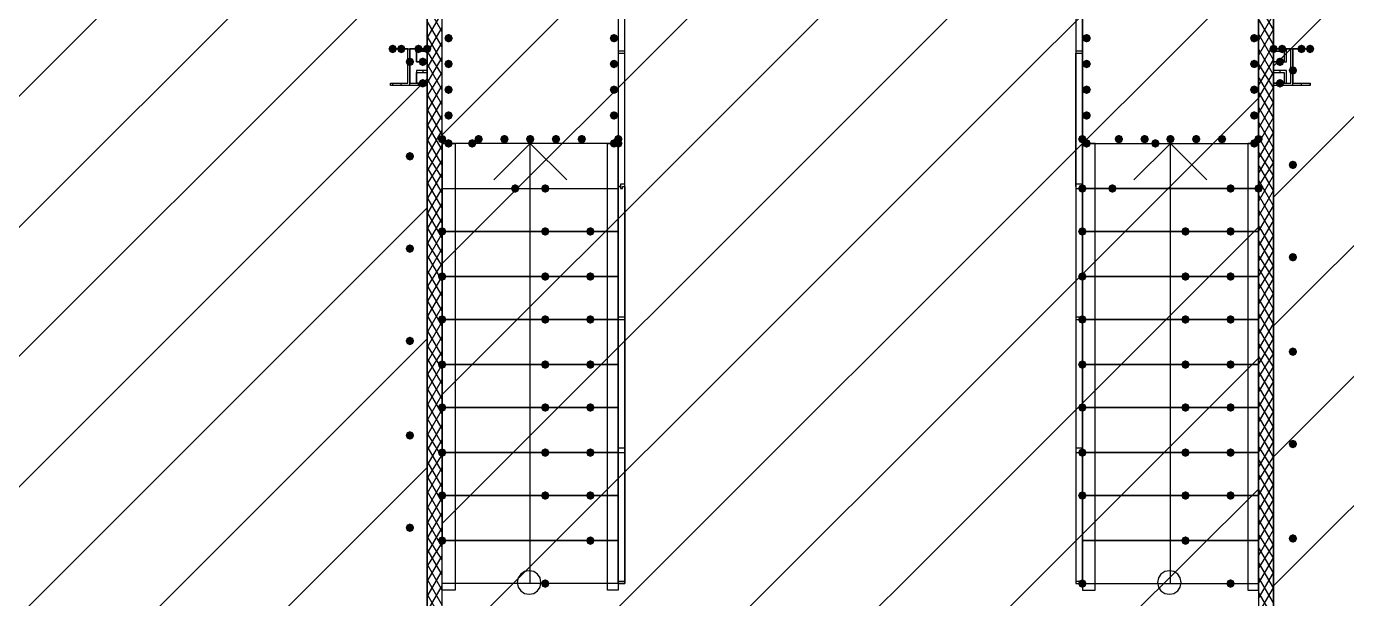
# Model space of a CAD drawing. Header units: millimetres. Extents: x 0 to 420, y 0 to 297.
# Drawn here: x 234.29 to 260.31, y 127.21 to 138.49 of the extents above; entities that cross this region are included whole.
import ezdxf

# ---------------------------------------------------------------- set-up
doc = ezdxf.new("R2010")
doc.units = ezdxf.units.MM
doc.layers.get('0').update_dxf_attribs({"linetype": 'CONTINUOUS'})

msp = doc.modelspace()

# ---------------------------------------------------------------- hatches: boundary and pattern name
at = {"true_color": 0x000007}
for points in [[(241.596333, 138.049), (241.571463, 137.989204), (241.511667, 137.964333), (241.451871, 137.989204), (241.427, 138.049), (241.451871, 138.108796), (241.511667, 138.133667), (241.571462, 138.108796)], [(241.765667, 138.049), (241.740796, 137.989204), (241.681, 137.964333), (241.621204, 137.989204), (241.596333, 138.049), (241.621204, 138.108796), (241.681, 138.133667), (241.740796, 138.108796)], [(242.104333, 138.049), (242.079463, 137.989204), (242.019667, 137.964333), (241.959871, 137.989204), (241.935, 138.049), (241.959871, 138.108796), (242.019667, 138.133667), (242.079462, 138.108796)], [(242.273667, 138.049), (242.248796, 137.989204), (242.189, 137.964333), (242.129204, 137.989204), (242.104333, 138.049), (242.129204, 138.108796), (242.189, 138.133667), (242.248796, 138.108796)], [(242.697, 138.260667), (242.672129, 138.200871), (242.612333, 138.176), (242.552537, 138.200871), (242.527667, 138.260667), (242.552537, 138.320462), (242.612333, 138.345333), (242.672129, 138.320463)], [(245.956667, 138.260667), (245.931796, 138.200871), (245.872, 138.176), (245.812204, 138.200871), (245.787333, 138.260667), (245.812204, 138.320462), (245.872, 138.345333), (245.931796, 138.320463)], [(255.27, 138.260667), (255.245129, 138.200871), (255.185333, 138.176), (255.125538, 138.200871), (255.100667, 138.260667), (255.125537, 138.320462), (255.185333, 138.345333), (255.245129, 138.320463)], [(258.572, 138.260667), (258.547129, 138.200871), (258.487333, 138.176), (258.427537, 138.200871), (258.402667, 138.260667), (258.427537, 138.320462), (258.487333, 138.345333), (258.547129, 138.320463)], [(258.953, 138.049), (258.928129, 137.989204), (258.868333, 137.964333), (258.808538, 137.989204), (258.783667, 138.049), (258.808537, 138.108796), (258.868333, 138.133667), (258.928129, 138.108796)], [(259.122333, 138.049), (259.097463, 137.989204), (259.037667, 137.964333), (258.977871, 137.989204), (258.953, 138.049), (258.977871, 138.108796), (259.037667, 138.133667), (259.097462, 138.108796)], [(259.503333, 138.049), (259.478462, 137.989204), (259.418667, 137.964333), (259.358871, 137.989204), (259.334, 138.049), (259.358871, 138.108796), (259.418667, 138.133667), (259.478462, 138.108796)], [(259.672667, 138.049), (259.647796, 137.989204), (259.588, 137.964333), (259.528204, 137.989204), (259.503333, 138.049), (259.528204, 138.108796), (259.588, 138.133667), (259.647796, 138.108796)], [(241.935, 137.795), (241.910129, 137.735204), (241.850333, 137.710333), (241.790538, 137.735204), (241.765667, 137.795), (241.790537, 137.854796), (241.850333, 137.879667), (241.910129, 137.854796)], [(242.189, 137.795), (242.164129, 137.735204), (242.104333, 137.710333), (242.044537, 137.735204), (242.019667, 137.795), (242.044537, 137.854796), (242.104333, 137.879667), (242.164129, 137.854796)], [(259.08, 137.795), (259.055129, 137.735204), (258.995333, 137.710333), (258.935538, 137.735204), (258.910667, 137.795), (258.935537, 137.854796), (258.995333, 137.879667), (259.055129, 137.854796)], [(242.697, 137.752667), (242.672129, 137.692871), (242.612333, 137.668), (242.552537, 137.692871), (242.527667, 137.752667), (242.552537, 137.812462), (242.612333, 137.837333), (242.672129, 137.812463)], [(245.956667, 137.752667), (245.931796, 137.692871), (245.872, 137.668), (245.812204, 137.692871), (245.787333, 137.752667), (245.812204, 137.812462), (245.872, 137.837333), (245.931796, 137.812463)], [(255.27, 137.752667), (255.245129, 137.692871), (255.185333, 137.668), (255.125538, 137.692871), (255.100667, 137.752667), (255.125537, 137.812462), (255.185333, 137.837333), (255.245129, 137.812463)], [(258.572, 137.752667), (258.547129, 137.692871), (258.487333, 137.668), (258.427537, 137.692871), (258.402667, 137.752667), (258.427537, 137.812462), (258.487333, 137.837333), (258.547129, 137.812463)], [(259.334, 137.625667), (259.309129, 137.565871), (259.249333, 137.541), (259.189538, 137.565871), (259.164667, 137.625667), (259.189537, 137.685462), (259.249333, 137.710333), (259.309129, 137.685463)], [(242.189, 137.371667), (242.164129, 137.311871), (242.104333, 137.287), (242.044537, 137.311871), (242.019667, 137.371667), (242.044537, 137.431462), (242.104333, 137.456333), (242.164129, 137.431463)], [(259.08, 137.371667), (259.055129, 137.311871), (258.995333, 137.287), (258.935538, 137.311871), (258.910667, 137.371667), (258.935537, 137.431462), (258.995333, 137.456333), (259.055129, 137.431463)], [(242.697, 137.244667), (242.672129, 137.184871), (242.612333, 137.16), (242.552537, 137.184871), (242.527667, 137.244667), (242.552537, 137.304462), (242.612333, 137.329333), (242.672129, 137.304463)], [(245.956667, 137.244667), (245.931796, 137.184871), (245.872, 137.16), (245.812204, 137.184871), (245.787333, 137.244667), (245.812204, 137.304462), (245.872, 137.329333), (245.931796, 137.304463)], [(255.27, 137.244667), (255.245129, 137.184871), (255.185333, 137.16), (255.125538, 137.184871), (255.100667, 137.244667), (255.125537, 137.304462), (255.185333, 137.329333), (255.245129, 137.304463)], [(258.572, 137.244667), (258.547129, 137.184871), (258.487333, 137.16), (258.427537, 137.184871), (258.402667, 137.244667), (258.427537, 137.304462), (258.487333, 137.329333), (258.547129, 137.304463)], [(242.697, 136.736667), (242.672129, 136.676871), (242.612333, 136.652), (242.552537, 136.676871), (242.527667, 136.736667), (242.552537, 136.796462), (242.612333, 136.821333), (242.672129, 136.796463)], [(245.956667, 136.736667), (245.931796, 136.676871), (245.872, 136.652), (245.812204, 136.676871), (245.787333, 136.736667), (245.812204, 136.796462), (245.872, 136.821333), (245.931796, 136.796463)], [(255.27, 136.736667), (255.245129, 136.676871), (255.185333, 136.652), (255.125538, 136.676871), (255.100667, 136.736667), (255.125537, 136.796462), (255.185333, 136.821333), (255.245129, 136.796463)], [(258.572, 136.736667), (258.547129, 136.676871), (258.487333, 136.652), (258.427537, 136.676871), (258.402667, 136.736667), (258.427537, 136.796462), (258.487333, 136.821333), (258.547129, 136.796463)], [(242.57, 136.271), (242.545129, 136.211204), (242.485333, 136.186333), (242.425538, 136.211204), (242.400667, 136.271), (242.425537, 136.330796), (242.485333, 136.355667), (242.545129, 136.330796)], [(243.289667, 136.271), (243.264796, 136.211204), (243.205, 136.186333), (243.145204, 136.211204), (243.120333, 136.271), (243.145204, 136.330796), (243.205, 136.355667), (243.264796, 136.330796)], [(243.797667, 136.271), (243.772796, 136.211204), (243.713, 136.186333), (243.653204, 136.211204), (243.628333, 136.271), (243.653204, 136.330796), (243.713, 136.355667), (243.772796, 136.330796)], [(244.305667, 136.271), (244.280796, 136.211204), (244.221, 136.186333), (244.161204, 136.211204), (244.136333, 136.271), (244.161204, 136.330796), (244.221, 136.355667), (244.280796, 136.330796)], [(244.813667, 136.271), (244.788796, 136.211204), (244.729, 136.186333), (244.669204, 136.211204), (244.644333, 136.271), (244.669204, 136.330796), (244.729, 136.355667), (244.788796, 136.330796)], [(245.321667, 136.271), (245.296796, 136.211204), (245.237, 136.186333), (245.177204, 136.211204), (245.152333, 136.271), (245.177204, 136.330796), (245.237, 136.355667), (245.296796, 136.330796)], [(246.041333, 136.271), (246.016462, 136.211204), (245.956667, 136.186333), (245.896871, 136.211204), (245.872, 136.271), (245.896871, 136.330796), (245.956667, 136.355667), (246.016462, 136.330796)], [(255.185333, 136.271), (255.160462, 136.211204), (255.100667, 136.186333), (255.040871, 136.211204), (255.016, 136.271), (255.040871, 136.330796), (255.100667, 136.355667), (255.160462, 136.330796)], [(255.905, 136.271), (255.880129, 136.211204), (255.820333, 136.186333), (255.760538, 136.211204), (255.735667, 136.271), (255.760537, 136.330796), (255.820333, 136.355667), (255.880129, 136.330796)], [(256.413, 136.271), (256.388129, 136.211204), (256.328333, 136.186333), (256.268537, 136.211204), (256.243667, 136.271), (256.268537, 136.330796), (256.328333, 136.355667), (256.388129, 136.330796)], [(256.921, 136.271), (256.896129, 136.211204), (256.836333, 136.186333), (256.776538, 136.211204), (256.751667, 136.271), (256.776537, 136.330796), (256.836333, 136.355667), (256.896129, 136.330796)], [(257.429, 136.271), (257.404129, 136.211204), (257.344333, 136.186333), (257.284538, 136.211204), (257.259667, 136.271), (257.284537, 136.330796), (257.344333, 136.355667), (257.404129, 136.330796)], [(257.937, 136.271), (257.912129, 136.211204), (257.852333, 136.186333), (257.792537, 136.211204), (257.767667, 136.271), (257.792537, 136.330796), (257.852333, 136.355667), (257.912129, 136.330796)], [(258.656667, 136.271), (258.631796, 136.211204), (258.572, 136.186333), (258.512204, 136.211204), (258.487333, 136.271), (258.512204, 136.330796), (258.572, 136.355667), (258.631796, 136.330796)], [(242.697, 136.186333), (242.672129, 136.126537), (242.612333, 136.101667), (242.552537, 136.126537), (242.527667, 136.186333), (242.552537, 136.246129), (242.612333, 136.271), (242.672129, 136.246129)], [(245.956667, 136.186333), (245.931796, 136.126537), (245.872, 136.101667), (245.812204, 136.126537), (245.787333, 136.186333), (245.812204, 136.246129), (245.872, 136.271), (245.931796, 136.246129)], [(255.27, 136.186333), (255.245129, 136.126537), (255.185333, 136.101667), (255.125538, 136.126537), (255.100667, 136.186333), (255.125537, 136.246129), (255.185333, 136.271), (255.245129, 136.246129)], [(258.572, 136.186333), (258.547129, 136.126537), (258.487333, 136.101667), (258.427537, 136.126537), (258.402667, 136.186333), (258.427537, 136.246129), (258.487333, 136.271), (258.547129, 136.246129)], [(241.935, 135.932333), (241.910129, 135.872537), (241.850333, 135.847667), (241.790538, 135.872537), (241.765667, 135.932333), (241.790537, 135.992129), (241.850333, 136.017), (241.910129, 135.992129)], [(259.334, 135.763), (259.309129, 135.703204), (259.249333, 135.678333), (259.189538, 135.703204), (259.164667, 135.763), (259.189537, 135.822796), (259.249333, 135.847667), (259.309129, 135.822796)], [(241.935, 134.112), (241.910129, 134.052204), (241.850333, 134.027333), (241.790538, 134.052204), (241.765667, 134.112), (241.790537, 134.171796), (241.850333, 134.196667), (241.910129, 134.171796)], [(259.334, 133.942667), (259.309129, 133.882871), (259.249333, 133.858), (259.189538, 133.882871), (259.164667, 133.942667), (259.189537, 134.002462), (259.249333, 134.027333), (259.309129, 134.002463)], [(241.935, 132.291667), (241.910129, 132.231871), (241.850333, 132.207), (241.790538, 132.231871), (241.765667, 132.291667), (241.790537, 132.351462), (241.850333, 132.376333), (241.910129, 132.351463)], [(259.334, 132.08), (259.309129, 132.020204), (259.249333, 131.995333), (259.189538, 132.020204), (259.164667, 132.08), (259.189537, 132.139796), (259.249333, 132.164667), (259.309129, 132.139796)], [(241.935, 130.429), (241.910129, 130.369204), (241.850333, 130.344333), (241.790538, 130.369204), (241.765667, 130.429), (241.790537, 130.488796), (241.850333, 130.513667), (241.910129, 130.488796)], [(259.334, 130.259667), (259.309129, 130.199871), (259.249333, 130.175), (259.189538, 130.199871), (259.164667, 130.259667), (259.189537, 130.319462), (259.249333, 130.344333), (259.309129, 130.319463)], [(241.935, 128.608667), (241.910129, 128.548871), (241.850333, 128.524), (241.790538, 128.548871), (241.765667, 128.608667), (241.790537, 128.668462), (241.850333, 128.693333), (241.910129, 128.668463)], [(259.334, 128.397), (259.309129, 128.337204), (259.249333, 128.312333), (259.189538, 128.337204), (259.164667, 128.397), (259.189537, 128.456796), (259.249333, 128.481667), (259.309129, 128.456796)]]:
    msp.add_hatch(color=0, dxfattribs=at).paths.add_polyline_path(points, flags=0)
at = {"true_color": 0x0000fe}
for points in [[(243.162667, 136.186333), (243.137796, 136.126537), (243.078, 136.101667), (243.018204, 136.126537), (242.993333, 136.186333), (243.018204, 136.246129), (243.078, 136.271), (243.137796, 136.246129)], [(246.041333, 136.186333), (246.016462, 136.126537), (245.956667, 136.101667), (245.896871, 136.126537), (245.872, 136.186333), (245.896871, 136.246129), (245.956667, 136.271), (246.016462, 136.246129)], [(246.041333, 136.186333), (246.016462, 136.126537), (245.956667, 136.101667), (245.896871, 136.126537), (245.872, 136.186333), (245.896871, 136.246129), (245.956667, 136.271), (246.016462, 136.246129)], [(256.624667, 136.186333), (256.599796, 136.126537), (256.54, 136.101667), (256.480204, 136.126537), (256.455333, 136.186333), (256.480204, 136.246129), (256.54, 136.271), (256.599796, 136.246129)], [(244.009333, 135.297333), (243.984463, 135.237537), (243.924667, 135.212667), (243.864871, 135.237537), (243.84, 135.297333), (243.864871, 135.357129), (243.924667, 135.382), (243.984462, 135.357129)], [(244.602, 135.297333), (244.577129, 135.237537), (244.517333, 135.212667), (244.457538, 135.237537), (244.432667, 135.297333), (244.457537, 135.357129), (244.517333, 135.382), (244.577129, 135.357129)], [(255.185333, 135.297333), (255.160462, 135.237537), (255.100667, 135.212667), (255.040871, 135.237537), (255.016, 135.297333), (255.040871, 135.357129), (255.100667, 135.382), (255.160462, 135.357129)], [(255.185333, 135.297333), (255.160462, 135.237537), (255.100667, 135.212667), (255.040871, 135.237537), (255.016, 135.297333), (255.040871, 135.357129), (255.100667, 135.382), (255.160462, 135.357129)], [(255.778, 135.297333), (255.753129, 135.237537), (255.693333, 135.212667), (255.633537, 135.237537), (255.608667, 135.297333), (255.633537, 135.357129), (255.693333, 135.382), (255.753129, 135.357129)], [(258.106333, 135.297333), (258.081462, 135.237537), (258.021667, 135.212667), (257.961871, 135.237537), (257.937, 135.297333), (257.961871, 135.357129), (258.021667, 135.382), (258.081462, 135.357129)], [(258.656667, 135.297333), (258.631796, 135.237537), (258.572, 135.212667), (258.512204, 135.237537), (258.487333, 135.297333), (258.512204, 135.357129), (258.572, 135.382), (258.631796, 135.357129)], [(258.656667, 135.297333), (258.631796, 135.237537), (258.572, 135.212667), (258.512204, 135.237537), (258.487333, 135.297333), (258.512204, 135.357129), (258.572, 135.382), (258.631796, 135.357129)], [(242.57, 134.450667), (242.545129, 134.390871), (242.485333, 134.366), (242.425538, 134.390871), (242.400667, 134.450667), (242.425537, 134.510462), (242.485333, 134.535333), (242.545129, 134.510463)], [(244.602, 134.450667), (244.577129, 134.390871), (244.517333, 134.366), (244.457538, 134.390871), (244.432667, 134.450667), (244.457537, 134.510462), (244.517333, 134.535333), (244.577129, 134.510463)], [(245.491, 134.450667), (245.466129, 134.390871), (245.406333, 134.366), (245.346538, 134.390871), (245.321667, 134.450667), (245.346537, 134.510462), (245.406333, 134.535333), (245.466129, 134.510463)], [(255.185333, 134.450667), (255.160462, 134.390871), (255.100667, 134.366), (255.040871, 134.390871), (255.016, 134.450667), (255.040871, 134.510462), (255.100667, 134.535333), (255.160462, 134.510463)], [(255.185333, 134.450667), (255.160462, 134.390871), (255.100667, 134.366), (255.040871, 134.390871), (255.016, 134.450667), (255.040871, 134.510462), (255.100667, 134.535333), (255.160462, 134.510463)], [(257.217333, 134.450667), (257.192462, 134.390871), (257.132667, 134.366), (257.072871, 134.390871), (257.048, 134.450667), (257.072871, 134.510462), (257.132667, 134.535333), (257.192462, 134.510463)], [(258.106333, 134.450667), (258.081462, 134.390871), (258.021667, 134.366), (257.961871, 134.390871), (257.937, 134.450667), (257.961871, 134.510462), (258.021667, 134.535333), (258.081462, 134.510463)], [(242.57, 133.561667), (242.545129, 133.501871), (242.485333, 133.477), (242.425538, 133.501871), (242.400667, 133.561667), (242.425537, 133.621462), (242.485333, 133.646333), (242.545129, 133.621463)], [(244.602, 133.561667), (244.577129, 133.501871), (244.517333, 133.477), (244.457538, 133.501871), (244.432667, 133.561667), (244.457537, 133.621462), (244.517333, 133.646333), (244.577129, 133.621463)], [(245.491, 133.561667), (245.466129, 133.501871), (245.406333, 133.477), (245.346538, 133.501871), (245.321667, 133.561667), (245.346537, 133.621462), (245.406333, 133.646333), (245.466129, 133.621463)], [(255.185333, 133.561667), (255.160462, 133.501871), (255.100667, 133.477), (255.040871, 133.501871), (255.016, 133.561667), (255.040871, 133.621462), (255.100667, 133.646333), (255.160462, 133.621463)], [(257.217333, 133.561667), (257.192462, 133.501871), (257.132667, 133.477), (257.072871, 133.501871), (257.048, 133.561667), (257.072871, 133.621462), (257.132667, 133.646333), (257.192462, 133.621463)], [(258.106333, 133.561667), (258.081462, 133.501871), (258.021667, 133.477), (257.961871, 133.501871), (257.937, 133.561667), (257.961871, 133.621462), (258.021667, 133.646333), (258.081462, 133.621463)], [(242.57, 132.715), (242.545129, 132.655204), (242.485333, 132.630333), (242.425538, 132.655204), (242.400667, 132.715), (242.425537, 132.774796), (242.485333, 132.799667), (242.545129, 132.774796)], [(244.602, 132.715), (244.577129, 132.655204), (244.517333, 132.630333), (244.457538, 132.655204), (244.432667, 132.715), (244.457537, 132.774796), (244.517333, 132.799667), (244.577129, 132.774796)], [(245.491, 132.715), (245.466129, 132.655204), (245.406333, 132.630333), (245.346538, 132.655204), (245.321667, 132.715), (245.346537, 132.774796), (245.406333, 132.799667), (245.466129, 132.774796)], [(255.185333, 132.715), (255.160462, 132.655204), (255.100667, 132.630333), (255.040871, 132.655204), (255.016, 132.715), (255.040871, 132.774796), (255.100667, 132.799667), (255.160462, 132.774796)], [(257.217333, 132.715), (257.192462, 132.655204), (257.132667, 132.630333), (257.072871, 132.655204), (257.048, 132.715), (257.072871, 132.774796), (257.132667, 132.799667), (257.192462, 132.774796)], [(258.106333, 132.715), (258.081462, 132.655204), (258.021667, 132.630333), (257.961871, 132.655204), (257.937, 132.715), (257.961871, 132.774796), (258.021667, 132.799667), (258.081462, 132.774796)], [(242.57, 131.826), (242.545129, 131.766204), (242.485333, 131.741333), (242.425538, 131.766204), (242.400667, 131.826), (242.425537, 131.885796), (242.485333, 131.910667), (242.545129, 131.885796)], [(242.57, 131.826), (242.545129, 131.766204), (242.485333, 131.741333), (242.425538, 131.766204), (242.400667, 131.826), (242.425537, 131.885796), (242.485333, 131.910667), (242.545129, 131.885796)], [(244.602, 131.826), (244.577129, 131.766204), (244.517333, 131.741333), (244.457538, 131.766204), (244.432667, 131.826), (244.457537, 131.885796), (244.517333, 131.910667), (244.577129, 131.885796)], [(245.491, 131.826), (245.466129, 131.766204), (245.406333, 131.741333), (245.346538, 131.766204), (245.321667, 131.826), (245.346537, 131.885796), (245.406333, 131.910667), (245.466129, 131.885796)], [(255.185333, 131.826), (255.160462, 131.766204), (255.100667, 131.741333), (255.040871, 131.766204), (255.016, 131.826), (255.040871, 131.885796), (255.100667, 131.910667), (255.160462, 131.885796)], [(257.217333, 131.826), (257.192462, 131.766204), (257.132667, 131.741333), (257.072871, 131.766204), (257.048, 131.826), (257.072871, 131.885796), (257.132667, 131.910667), (257.192462, 131.885796)], [(258.106333, 131.826), (258.081462, 131.766204), (258.021667, 131.741333), (257.961871, 131.766204), (257.937, 131.826), (257.961871, 131.885796), (258.021667, 131.910667), (258.081462, 131.885796)], [(242.57, 130.979333), (242.545129, 130.919537), (242.485333, 130.894667), (242.425538, 130.919537), (242.400667, 130.979333), (242.425537, 131.039129), (242.485333, 131.064), (242.545129, 131.039129)], [(242.57, 130.979333), (242.545129, 130.919537), (242.485333, 130.894667), (242.425538, 130.919537), (242.400667, 130.979333), (242.425537, 131.039129), (242.485333, 131.064), (242.545129, 131.039129)], [(244.602, 130.979333), (244.577129, 130.919537), (244.517333, 130.894667), (244.457538, 130.919537), (244.432667, 130.979333), (244.457537, 131.039129), (244.517333, 131.064), (244.577129, 131.039129)], [(245.491, 130.979333), (245.466129, 130.919537), (245.406333, 130.894667), (245.346538, 130.919537), (245.321667, 130.979333), (245.346537, 131.039129), (245.406333, 131.064), (245.466129, 131.039129)], [(255.185333, 130.979333), (255.160462, 130.919537), (255.100667, 130.894667), (255.040871, 130.919537), (255.016, 130.979333), (255.040871, 131.039129), (255.100667, 131.064), (255.160462, 131.039129)], [(257.217333, 130.979333), (257.192462, 130.919537), (257.132667, 130.894667), (257.072871, 130.919537), (257.048, 130.979333), (257.072871, 131.039129), (257.132667, 131.064), (257.192462, 131.039129)], [(258.106333, 130.979333), (258.081462, 130.919537), (258.021667, 130.894667), (257.961871, 130.919537), (257.937, 130.979333), (257.961871, 131.039129), (258.021667, 131.064), (258.081462, 131.039129)], [(242.57, 130.090333), (242.545129, 130.030538), (242.485333, 130.005667), (242.425538, 130.030538), (242.400667, 130.090333), (242.425537, 130.150129), (242.485333, 130.175), (242.545129, 130.150129)], [(242.57, 130.090333), (242.545129, 130.030538), (242.485333, 130.005667), (242.425538, 130.030538), (242.400667, 130.090333), (242.425537, 130.150129), (242.485333, 130.175), (242.545129, 130.150129)], [(244.602, 130.090333), (244.577129, 130.030538), (244.517333, 130.005667), (244.457538, 130.030538), (244.432667, 130.090333), (244.457537, 130.150129), (244.517333, 130.175), (244.577129, 130.150129)], [(245.491, 130.090333), (245.466129, 130.030538), (245.406333, 130.005667), (245.346538, 130.030538), (245.321667, 130.090333), (245.346537, 130.150129), (245.406333, 130.175), (245.466129, 130.150129)], [(255.185333, 130.090333), (255.160462, 130.030538), (255.100667, 130.005667), (255.040871, 130.030538), (255.016, 130.090333), (255.040871, 130.150129), (255.100667, 130.175), (255.160462, 130.150129)], [(255.185333, 130.090333), (255.160462, 130.030538), (255.100667, 130.005667), (255.040871, 130.030538), (255.016, 130.090333), (255.040871, 130.150129), (255.100667, 130.175), (255.160462, 130.150129)], [(257.217333, 130.090333), (257.192462, 130.030538), (257.132667, 130.005667), (257.072871, 130.030538), (257.048, 130.090333), (257.072871, 130.150129), (257.132667, 130.175), (257.192462, 130.150129)], [(258.106333, 130.090333), (258.081462, 130.030538), (258.021667, 130.005667), (257.961871, 130.030538), (257.937, 130.090333), (257.961871, 130.150129), (258.021667, 130.175), (258.081462, 130.150129)], [(242.57, 129.243667), (242.545129, 129.183871), (242.485333, 129.159), (242.425538, 129.183871), (242.400667, 129.243667), (242.425537, 129.303462), (242.485333, 129.328333), (242.545129, 129.303463)], [(244.602, 129.243667), (244.577129, 129.183871), (244.517333, 129.159), (244.457538, 129.183871), (244.432667, 129.243667), (244.457537, 129.303462), (244.517333, 129.328333), (244.577129, 129.303463)], [(245.491, 129.243667), (245.466129, 129.183871), (245.406333, 129.159), (245.346538, 129.183871), (245.321667, 129.243667), (245.346537, 129.303462), (245.406333, 129.328333), (245.466129, 129.303463)], [(255.185333, 129.243667), (255.160462, 129.183871), (255.100667, 129.159), (255.040871, 129.183871), (255.016, 129.243667), (255.040871, 129.303462), (255.100667, 129.328333), (255.160462, 129.303463)], [(257.217333, 129.243667), (257.192462, 129.183871), (257.132667, 129.159), (257.072871, 129.183871), (257.048, 129.243667), (257.072871, 129.303462), (257.132667, 129.328333), (257.192462, 129.303463)], [(258.106333, 129.243667), (258.081462, 129.183871), (258.021667, 129.159), (257.961871, 129.183871), (257.937, 129.243667), (257.961871, 129.303462), (258.021667, 129.328333), (258.081462, 129.303463)], [(242.57, 128.354667), (242.545129, 128.294871), (242.485333, 128.27), (242.425538, 128.294871), (242.400667, 128.354667), (242.425537, 128.414462), (242.485333, 128.439333), (242.545129, 128.414463)], [(242.57, 128.354667), (242.545129, 128.294871), (242.485333, 128.27), (242.425538, 128.294871), (242.400667, 128.354667), (242.425537, 128.414462), (242.485333, 128.439333), (242.545129, 128.414463)], [(242.57, 128.354667), (242.545129, 128.294871), (242.485333, 128.27), (242.425538, 128.294871), (242.400667, 128.354667), (242.425537, 128.414462), (242.485333, 128.439333), (242.545129, 128.414463)], [(242.57, 128.354667), (242.545129, 128.294871), (242.485333, 128.27), (242.425538, 128.294871), (242.400667, 128.354667), (242.425537, 128.414462), (242.485333, 128.439333), (242.545129, 128.414463)], [(245.491, 128.354667), (245.466129, 128.294871), (245.406333, 128.27), (245.346538, 128.294871), (245.321667, 128.354667), (245.346537, 128.414462), (245.406333, 128.439333), (245.466129, 128.414463)], [(245.491, 128.354667), (245.466129, 128.294871), (245.406333, 128.27), (245.346538, 128.294871), (245.321667, 128.354667), (245.346537, 128.414462), (245.406333, 128.439333), (245.466129, 128.414463)], [(257.217333, 128.354667), (257.192462, 128.294871), (257.132667, 128.27), (257.072871, 128.294871), (257.048, 128.354667), (257.072871, 128.414462), (257.132667, 128.439333), (257.192462, 128.414463)], [(257.217333, 128.354667), (257.192462, 128.294871), (257.132667, 128.27), (257.072871, 128.294871), (257.048, 128.354667), (257.072871, 128.414462), (257.132667, 128.439333), (257.192462, 128.414463)], [(244.602, 127.508), (244.577129, 127.448204), (244.517333, 127.423333), (244.457538, 127.448204), (244.432667, 127.508), (244.457537, 127.567796), (244.517333, 127.592667), (244.577129, 127.567796)], [(255.185333, 127.508), (255.160462, 127.448204), (255.100667, 127.423333), (255.040871, 127.448204), (255.016, 127.508), (255.040871, 127.567796), (255.100667, 127.592667), (255.160462, 127.567796)], [(258.106333, 127.508), (258.081462, 127.448204), (258.021667, 127.423333), (257.961871, 127.448204), (257.937, 127.508), (257.961871, 127.567796), (258.021667, 127.592667), (258.081462, 127.567796)]]:
    msp.add_hatch(color=0, dxfattribs=at).paths.add_polyline_path(points, flags=0)

# ---------------------------------------------------------------- linework, layer by layer
at = {"color": 0, "true_color": 0x000007}
for points in [[(392.938, 236.601), (258.868333, 236.601), (258.868333, 205.613), (242.189, 205.613), (242.189, 236.601), (108.161667, 236.601), (108.161667, 119.972667), (242.189, 119.972667), (242.189, 150.960667), (258.868333, 150.960667), (258.868333, 119.972667), (392.938, 119.972667)], [(242.189, 236.262333), (242.189, 205.613), (258.868333, 205.613), (258.868333, 236.262333), (392.557, 236.262333), (392.557, 120.311333), (258.868333, 120.311333), (258.868333, 150.960667), (242.189, 150.960667), (242.189, 120.311333), (108.500333, 120.311333), (108.500333, 236.262333)], [(246.083667, 135.339667), (246.083667, 127.508), (245.956667, 127.508), (245.956667, 135.339667), (245.956667, 127.508), (246.083667, 127.508), (246.083667, 135.339667), (246.083667, 137.964333), (246.083667, 150.833667), (254.973667, 150.833667), (254.973667, 137.964333), (254.973667, 135.339667), (254.973667, 127.508), (255.100667, 127.508), (255.100667, 135.339667), (255.100667, 137.964333), (255.100667, 150.960667), (245.956667, 150.960667), (245.956667, 137.964333), (245.956667, 135.339667), (245.956667, 127.508), (246.083667, 127.508)], [(242.485333, 138.811), (245.956667, 138.811), (245.956667, 136.186333), (242.485333, 136.186333)], [(258.572, 138.811), (255.100667, 138.811), (255.100667, 136.186333), (258.572, 136.186333)], [(242.189, 137.329333), (241.469333, 137.329333), (241.469333, 137.371667), (241.808, 137.371667), (241.808, 138.049), (241.469333, 138.049), (242.189, 138.049), (241.850333, 138.049), (241.850333, 137.371667), (242.189, 137.371667)], [(242.189, 138.049), (241.977333, 138.049), (241.977333, 137.795), (242.189, 137.795)], [(242.189, 138.006667), (242.189, 137.795), (241.977333, 137.795), (241.977333, 138.006667)], [(245.956667, 137.964333), (245.999, 137.964333), (246.041333, 137.964333), (246.083667, 137.964333), (246.083667, 138.006667), (246.041333, 138.006667), (245.999, 138.006667), (245.956667, 138.006667)], [(254.973667, 137.964333), (255.100667, 137.964333), (255.100667, 138.006667), (254.973667, 138.006667)], [(259.122333, 138.049), (258.868333, 138.049), (258.868333, 137.795), (259.122333, 137.795)], [(259.588, 137.329333), (258.868333, 137.329333), (258.868333, 137.371667), (259.207, 137.371667), (259.207, 138.049), (258.868333, 138.049), (259.588, 138.049), (259.249333, 138.049), (259.249333, 137.371667), (259.588, 137.371667)], [(259.08, 138.006667), (259.08, 137.795), (258.868333, 137.795), (258.868333, 138.006667)], [(242.189, 137.625667), (241.977333, 137.625667), (241.977333, 137.371667), (242.189, 137.371667)], [(259.122333, 137.625667), (258.868333, 137.625667), (258.868333, 137.371667), (259.122333, 137.371667)], [(242.189, 137.583333), (242.189, 137.371667), (241.977333, 137.371667), (241.977333, 137.583333)], [(259.08, 137.583333), (259.08, 137.371667), (258.868333, 137.371667), (258.868333, 137.583333)], [(242.485333, 127.381), (242.485333, 127.508), (242.485333, 136.186333), (242.739333, 136.186333), (242.739333, 127.508), (242.739333, 127.381)], [(245.956667, 135.297333), (245.956667, 136.186333), (242.485333, 136.186333), (242.485333, 135.297333), (245.956667, 135.297333), (245.956667, 134.450667), (242.485333, 134.450667), (242.485333, 135.297333)], [(245.745, 127.381), (245.745, 127.508), (245.745, 136.186333), (245.956667, 136.186333), (245.956667, 127.508), (245.956667, 127.381)], [(255.354667, 127.381), (255.354667, 127.508), (255.354667, 136.186333), (255.100667, 136.186333), (255.100667, 127.508), (255.100667, 127.381)], [(255.100667, 135.297333), (255.100667, 136.186333), (258.572, 136.186333), (258.572, 135.297333), (255.100667, 135.297333), (255.100667, 134.450667), (258.572, 134.450667), (258.572, 135.297333)], [(258.572, 127.381), (258.572, 127.508), (258.572, 136.186333), (258.360333, 136.186333), (258.360333, 127.508), (258.360333, 127.381)], [(245.956667, 135.339667), (245.999, 135.339667), (245.999, 135.297333), (246.041333, 135.297333), (246.041333, 135.339667), (246.083667, 135.339667), (246.083667, 135.382), (246.041333, 135.382), (245.999, 135.382), (245.999, 135.339667)], [(246.083667, 135.339667), (246.083667, 127.508), (245.956667, 127.508), (245.956667, 135.339667), (245.956667, 127.508), (246.083667, 127.508)], [(254.973667, 135.297333), (255.100667, 135.297333), (255.100667, 135.382), (254.973667, 135.382)], [(242.485333, 134.450667), (245.956667, 134.450667), (245.956667, 133.561667), (242.485333, 133.561667)], [(258.572, 134.450667), (255.100667, 134.450667), (255.100667, 133.561667), (258.572, 133.561667)], [(242.485333, 133.561667), (245.956667, 133.561667), (245.956667, 132.715), (242.485333, 132.715)], [(258.572, 133.561667), (255.100667, 133.561667), (255.100667, 132.715), (258.572, 132.715)], [(242.485333, 132.715), (245.956667, 132.715), (245.956667, 131.826), (242.485333, 131.826)], [(246.083667, 132.757333), (245.956667, 132.757333), (245.956667, 132.715), (246.083667, 132.715)], [(254.973667, 132.715), (255.100667, 132.715), (255.100667, 132.757333), (254.973667, 132.757333)], [(258.572, 132.715), (255.100667, 132.715), (255.100667, 131.826), (258.572, 131.826)], [(242.485333, 131.826), (245.956667, 131.826), (245.956667, 130.979333), (242.485333, 130.979333)], [(258.572, 131.826), (255.100667, 131.826), (255.100667, 130.979333), (258.572, 130.979333)], [(242.485333, 130.979333), (245.956667, 130.979333), (245.956667, 130.090333), (242.485333, 130.090333)], [(258.572, 130.979333), (255.100667, 130.979333), (255.100667, 130.090333), (258.572, 130.090333)], [(242.485333, 130.090333), (245.956667, 130.090333), (245.956667, 129.243667), (242.485333, 129.243667)], [(246.083667, 130.175), (245.956667, 130.175), (245.956667, 130.090333), (246.083667, 130.090333)], [(254.973667, 130.090333), (255.100667, 130.090333), (255.100667, 130.175), (254.973667, 130.175)], [(258.572, 130.090333), (255.100667, 130.090333), (255.100667, 129.243667), (258.572, 129.243667)], [(242.485333, 129.243667), (245.956667, 129.243667), (245.956667, 128.354667), (242.485333, 128.354667)], [(258.572, 129.243667), (255.100667, 129.243667), (255.100667, 128.354667), (258.572, 128.354667)], [(242.485333, 128.354667), (245.956667, 128.354667), (245.956667, 127.508), (242.485333, 127.508)], [(258.572, 128.354667), (255.100667, 128.354667), (255.100667, 127.508), (258.572, 127.508)], [(245.956667, 127.508), (245.999, 127.508), (246.041333, 127.508), (246.083667, 127.508), (246.083667, 127.550333), (246.041333, 127.550333), (245.999, 127.550333), (245.956667, 127.550333)], [(255.100667, 127.508), (255.100667, 127.550333), (255.058333, 127.550333), (255.016, 127.550333), (254.973667, 127.550333), (254.973667, 127.508), (255.016, 127.508), (255.058333, 127.508)]]:
    msp.add_lwpolyline(points, close=True, dxfattribs=at)
at = {"color": 0, "true_color": 0x000006}
msp.add_lwpolyline([(242.527667, 236.600999), (258.572001, 236.600999), (258.572001, 201.845333), (392.938, 201.845333), (392.938, 154.728333), (258.572001, 154.728333), (258.572001, 119.972666), (242.485334, 119.972666), (242.485334, 154.770666), (108.161668, 154.770666), (108.161668, 201.802999), (242.189001, 201.802999), (242.527667, 201.802999)], close=True, dxfattribs=at)
at = {"color": 0, "true_color": 0x0000fe}
msp.add_lwpolyline([(242.189, 236.262333), (108.500333, 236.262333), (108.500333, 120.311333), (242.189, 120.311333), (242.189, 150.960667), (258.868333, 150.960667), (258.868333, 120.311333), (392.557, 120.311333), (392.557, 236.262333), (258.868333, 236.262333), (258.868333, 205.613), (242.189, 205.613)], close=True, dxfattribs=at)
at = {"color": 0, "true_color": 0x00002b}
for points in [[(224.578333, 154.432), (224.578333, 119.972667), (242.189, 119.972667), (242.189, 154.432)], [(258.868333, 119.972667), (276.479, 119.972667), (276.479, 154.432), (258.868333, 154.432)]]:
    msp.add_lwpolyline(points, close=True, dxfattribs=at)
at = {"color": 0, "true_color": 0x000007}
for points in [[(242.189, 154.432), (242.189, 119.972667)], [(242.485333, 119.972667), (242.485333, 154.432)], [(258.572, 154.432), (258.572, 119.972667)], [(258.868333, 119.972667), (258.868333, 154.432)], [(245.956667, 150.960667), (245.956667, 137.964333)], [(245.956667, 150.960667), (245.956667, 137.964333)], [(245.956667, 150.960667), (245.956667, 137.964333)], [(245.956667, 150.960667), (245.956667, 137.964333)], [(255.100667, 137.964333), (255.100667, 150.960667)], [(255.100667, 137.964333), (255.100667, 150.960667)], [(255.100667, 137.964333), (255.100667, 150.960667)], [(255.100667, 137.964333), (255.100667, 150.960667)], [(246.083667, 137.964333), (246.083667, 150.833667)], [(246.083667, 137.964333), (246.083667, 150.833667)], [(246.083667, 137.964333), (246.083667, 150.833667)], [(246.083667, 137.964333), (246.083667, 150.833667)], [(254.973667, 150.833667), (254.973667, 137.964333)], [(254.973667, 150.833667), (254.973667, 137.964333)], [(254.973667, 150.833667), (254.973667, 137.964333)], [(254.973667, 150.833667), (254.973667, 137.964333)], [(258.868333, 138.43), (258.572, 138.938)], [(242.485333, 138.387667), (242.189, 138.895667)], [(242.189, 138.260667), (242.485333, 138.768667)], [(258.572, 138.218333), (258.868333, 138.726333)], [(242.485333, 138.091333), (242.189, 138.599333)], [(242.189, 137.964333), (242.485333, 138.472333)], [(258.868333, 138.133667), (258.572, 138.641667)], [(258.572, 137.922), (258.868333, 138.43)], [(242.485333, 137.795), (242.189, 138.303)], [(242.189, 137.668), (242.485333, 138.176)], [(258.868333, 137.837333), (258.572, 138.345333)], [(258.572, 137.625667), (258.868333, 138.133667)], [(241.850333, 137.329333), (241.850333, 138.049)], [(242.104333, 138.049), (242.104333, 138.006667)], [(242.485333, 137.541), (242.189, 138.006667)], [(242.189, 137.371667), (242.485333, 137.879667)], [(245.956667, 137.964333), (245.956667, 135.339667)], [(245.956667, 137.964333), (245.956667, 135.339667)], [(245.956667, 137.964333), (245.956667, 135.339667)], [(245.956667, 137.964333), (245.956667, 135.339667)], [(246.083667, 135.339667), (246.083667, 137.964333)], [(246.083667, 135.339667), (246.083667, 137.964333)], [(246.083667, 135.339667), (246.083667, 137.964333)], [(246.083667, 135.339667), (246.083667, 137.964333)], [(254.973667, 135.339667), (254.973667, 137.964333), (254.973667, 135.339667), (254.973667, 127.508), (255.100667, 127.508), (255.100667, 135.339667), (255.100667, 137.964333), (255.100667, 135.339667)], [(254.973667, 135.339667), (254.973667, 137.964333), (254.973667, 135.339667), (254.973667, 127.508), (255.100667, 127.508), (255.100667, 135.339667), (255.100667, 137.964333), (255.100667, 135.339667)], [(258.868333, 137.541), (258.572, 138.049)], [(258.995333, 138.049), (258.995333, 138.006667)], [(259.249333, 137.329333), (259.249333, 138.049)], [(242.104333, 137.625667), (242.104333, 137.583333)], [(242.485333, 137.244667), (242.189, 137.752667)], [(258.572, 137.329333), (258.868333, 137.837333)], [(258.868333, 137.287), (258.572, 137.752667)], [(258.995333, 137.625667), (258.995333, 137.583333)], [(241.511667, 137.329333), (241.511667, 137.371667)], [(241.681, 137.329333), (241.681, 137.371667)], [(242.019667, 137.329333), (242.019667, 137.371667)], [(242.189, 137.117667), (242.485333, 137.583333)], [(242.485333, 136.948333), (242.189, 137.456333)], [(242.189, 137.329333), (242.189, 137.371667)], [(258.572, 137.075333), (258.868333, 137.583333)], [(258.868333, 136.990667), (258.572, 137.498667)], [(258.868333, 137.329333), (258.868333, 137.371667)], [(259.037667, 137.329333), (259.037667, 137.371667)], [(259.418667, 137.329333), (259.418667, 137.371667)], [(259.588, 137.329333), (259.588, 137.371667)], [(242.189, 136.821333), (242.485333, 137.329333)], [(242.485333, 136.652), (242.189, 137.16)], [(258.572, 136.779), (258.868333, 137.287)], [(258.868333, 136.694333), (258.572, 137.202333)], [(242.189, 136.525), (242.485333, 137.033)], [(242.485333, 136.355667), (242.189, 136.863667)], [(258.572, 136.482667), (258.868333, 136.990667)], [(258.868333, 136.398), (258.572, 136.906)], [(242.189, 136.228667), (242.485333, 136.736667)], [(258.572, 136.186333), (258.868333, 136.694333)], [(258.868333, 136.101667), (258.572, 136.609667)], [(242.485333, 136.059333), (242.189, 136.567333)], [(242.189, 135.932333), (242.485333, 136.440333)], [(258.572, 135.89), (258.868333, 136.398)], [(258.868333, 135.805333), (258.572, 136.313333)], [(242.485333, 135.763), (242.189, 136.271)], [(242.189, 135.636), (242.485333, 136.144)], [(244.221, 136.186333), (243.501333, 135.466667)], [(244.221, 127.508), (244.221, 128.354667), (244.221, 135.297333), (244.221, 136.186333), (244.940667, 135.466667)], [(245.956667, 135.297333), (245.956667, 136.186333)], [(256.836333, 127.508), (256.836333, 128.354667), (256.836333, 135.297333), (256.836333, 136.186333), (256.116667, 135.466667)], [(256.836333, 136.186333), (257.556, 135.466667)], [(258.572, 135.593667), (258.868333, 136.101667)], [(242.485333, 135.509), (242.189, 135.974667)], [(242.189, 135.382), (242.485333, 135.847667)], [(258.868333, 135.551333), (258.572, 136.017)], [(258.572, 135.339667), (258.868333, 135.805333)], [(242.485333, 135.212667), (242.189, 135.720667)], [(242.189, 135.085667), (242.485333, 135.593667)], [(258.868333, 135.255), (258.572, 135.763)], [(258.572, 135.043333), (258.868333, 135.551333)], [(242.485333, 134.916333), (242.189, 135.424333)], [(242.189, 134.789333), (242.485333, 135.297333)], [(242.485333, 135.297333), (242.485333, 134.450667)], [(254.973667, 135.339667), (254.973667, 127.508), (255.100667, 127.508), (255.100667, 135.339667)], [(254.973667, 135.339667), (254.973667, 127.508), (255.100667, 127.508), (255.100667, 135.339667)], [(258.572, 135.297333), (255.100667, 135.297333)], [(255.100667, 135.297333), (258.572, 135.297333)], [(258.868333, 134.958667), (258.572, 135.466667)], [(242.485333, 134.62), (242.189, 135.128)], [(258.572, 134.747), (258.868333, 135.255)], [(258.868333, 134.662333), (258.572, 135.170333)], [(242.189, 134.493), (242.485333, 135.001)], [(242.485333, 134.323667), (242.189, 134.831667)], [(258.572, 134.450667), (258.868333, 134.958667)], [(258.868333, 134.366), (258.572, 134.874)], [(242.189, 134.196667), (242.485333, 134.704667)], [(242.485333, 134.027333), (242.189, 134.535333)], [(258.572, 134.154333), (258.868333, 134.662333)], [(258.868333, 134.069667), (258.572, 134.577667)], [(242.189, 133.900333), (242.485333, 134.408333)], [(242.485333, 133.773333), (242.189, 134.239)], [(242.485333, 134.450667), (242.485333, 133.561667)], [(258.572, 134.450667), (255.100667, 134.450667)], [(258.572, 133.858), (258.868333, 134.366)], [(258.868333, 133.773333), (258.572, 134.281333)], [(242.189, 133.604), (242.485333, 134.112)], [(242.485333, 133.477), (242.189, 133.985)], [(258.572, 133.561667), (258.868333, 134.069667)], [(258.868333, 133.519333), (258.572, 133.985)], [(242.189, 133.35), (242.485333, 133.815667)], [(258.572, 133.307667), (258.868333, 133.773333)], [(258.868333, 133.223), (258.572, 133.731)], [(242.485333, 133.180667), (242.189, 133.688667)], [(242.189, 133.053667), (242.485333, 133.561667)], [(242.485333, 133.561667), (242.485333, 132.715)], [(258.572, 133.561667), (255.100667, 133.561667)], [(258.572, 133.011333), (258.868333, 133.519333)], [(242.485333, 132.884333), (242.189, 133.392333)], [(242.189, 132.757333), (242.485333, 133.265333)], [(258.868333, 132.926667), (258.572, 133.434667)], [(258.572, 132.715), (258.868333, 133.223)], [(242.485333, 132.588), (242.189, 133.096)], [(242.189, 132.461), (242.485333, 132.969)], [(258.868333, 132.630333), (258.572, 133.138333)], [(242.485333, 132.291667), (242.189, 132.799667)], [(242.189, 132.164667), (242.485333, 132.672667)], [(242.485333, 132.715), (242.485333, 131.826)], [(258.572, 132.715), (255.100667, 132.715)], [(258.572, 132.418667), (258.868333, 132.926667)], [(258.868333, 132.334), (258.572, 132.842)], [(242.485333, 131.995333), (242.189, 132.503333)], [(258.572, 132.122333), (258.868333, 132.630333)], [(258.868333, 132.037667), (258.572, 132.545667)], [(242.189, 131.868333), (242.485333, 132.376333)], [(242.485333, 131.741333), (242.189, 132.207)], [(258.572, 131.826), (258.868333, 132.334)], [(258.868333, 131.783667), (258.572, 132.249333)], [(242.189, 131.614333), (242.485333, 132.08)], [(242.485333, 131.445), (242.189, 131.953)], [(258.572, 131.572), (258.868333, 132.037667)], [(258.868333, 131.487333), (258.572, 131.995333)], [(242.189, 131.318), (242.485333, 131.826)], [(242.485333, 131.148667), (242.189, 131.656667)], [(242.485333, 131.826), (242.485333, 130.979333)], [(258.572, 131.826), (255.100667, 131.826)], [(258.572, 131.275667), (258.868333, 131.783667)], [(258.868333, 131.191), (258.572, 131.699)], [(242.189, 131.021667), (242.485333, 131.529667)], [(258.572, 130.979333), (258.868333, 131.487333)], [(258.868333, 130.894667), (258.572, 131.402667)], [(242.485333, 130.852333), (242.189, 131.360333)], [(242.189, 130.725333), (242.485333, 131.233333)], [(258.572, 130.683), (258.868333, 131.191)], [(242.485333, 130.556), (242.189, 131.064)], [(242.189, 130.429), (242.485333, 130.937)], [(242.485333, 130.979333), (242.485333, 130.090333)], [(258.572, 130.979333), (255.100667, 130.979333)], [(258.868333, 130.598333), (258.572, 131.106333)], [(258.572, 130.386667), (258.868333, 130.894667)], [(242.485333, 130.259667), (242.189, 130.767667)], [(242.189, 130.132667), (242.485333, 130.640667)], [(258.868333, 130.302), (258.572, 130.81)], [(258.572, 130.090333), (258.868333, 130.598333)], [(242.485333, 130.005667), (242.189, 130.471333)], [(242.189, 129.836333), (242.485333, 130.344333)], [(258.868333, 130.005667), (258.572, 130.513667)], [(242.485333, 129.709333), (242.189, 130.217333)], [(242.485333, 130.090333), (242.485333, 129.243667)], [(258.572, 130.090333), (255.100667, 130.090333)], [(258.572, 129.794), (258.868333, 130.302)], [(258.868333, 129.751667), (258.572, 130.217333)], [(242.189, 129.582333), (242.485333, 130.048)], [(242.485333, 129.413), (242.189, 129.921)], [(258.572, 129.54), (258.868333, 130.005667)], [(258.868333, 129.455333), (258.572, 129.963333)], [(242.189, 129.286), (242.485333, 129.794)], [(242.485333, 129.116667), (242.189, 129.624667)], [(258.572, 129.243667), (258.868333, 129.751667)], [(258.868333, 129.159), (258.572, 129.667)], [(242.189, 128.989667), (242.485333, 129.497667)], [(242.485333, 128.820333), (242.189, 129.328333)], [(258.572, 128.947333), (258.868333, 129.455333)], [(258.868333, 128.862667), (258.572, 129.370667)], [(242.189, 128.693333), (242.485333, 129.201333)], [(242.485333, 128.524), (242.189, 129.032)], [(242.485333, 129.243667), (242.485333, 128.354667)], [(258.572, 129.243667), (255.100667, 129.243667)], [(258.572, 128.651), (258.868333, 129.159)], [(258.868333, 128.566333), (258.572, 129.074333)], [(242.189, 128.397), (242.485333, 128.905)], [(258.572, 128.354667), (258.868333, 128.862667)], [(258.868333, 128.27), (258.572, 128.778)], [(242.485333, 128.227667), (242.189, 128.735667)], [(242.189, 128.100667), (242.485333, 128.608667)], [(258.572, 128.058333), (258.868333, 128.566333)], [(242.485333, 127.973667), (242.189, 128.439333)], [(242.189, 127.846667), (242.485333, 128.312333)], [(245.956667, 128.354667), (242.485333, 128.354667)], [(255.100667, 128.354667), (255.100667, 127.508)], [(258.868333, 128.016), (258.572, 128.481667)], [(258.572, 127.804333), (258.868333, 128.27)], [(242.485333, 127.677333), (242.189, 128.185333)], [(242.189, 127.550333), (242.485333, 128.058333)], [(258.868333, 127.719667), (258.572, 128.227667)], [(258.572, 127.508), (258.868333, 128.016)], [(242.485333, 127.381), (242.189, 127.889)], [(242.189, 127.254), (242.485333, 127.762)], [(244.432667, 127.529209), (244.414348, 127.619845), (244.364441, 127.693849), (244.290429, 127.74373), (244.199791, 127.762), (244.109155, 127.743675), (244.035151, 127.693759), (243.98527, 127.619744), (243.967, 127.529124)], [(257.048, 127.529124), (257.02973, 127.619762), (256.979849, 127.693775), (256.905845, 127.743681), (256.815209, 127.762), (256.724571, 127.74373), (256.650559, 127.693849), (256.600652, 127.619845), (256.582333, 127.529209)], [(258.868333, 127.423333), (258.572, 127.931333)], [(242.485333, 127.084667), (242.189, 127.592667)], [(243.967, 127.529124), (243.985319, 127.438488), (244.035225, 127.364485), (244.109238, 127.314603), (244.199876, 127.296333), (244.290512, 127.314658), (244.364515, 127.364575), (244.414397, 127.438589), (244.432667, 127.529209)], [(256.582333, 127.529209), (256.600603, 127.438571), (256.650485, 127.364559), (256.724488, 127.314652), (256.815124, 127.296333), (256.905762, 127.314603), (256.979775, 127.364485), (257.029681, 127.438488), (257.048, 127.529124)], [(258.572, 127.211667), (258.868333, 127.719667)], [(258.868333, 127.127), (258.572, 127.635)], [(242.189, 126.957667), (242.485333, 127.465667)], [(242.485333, 126.788333), (242.189, 127.296333)], [(258.572, 126.915333), (258.868333, 127.423333)], [(258.868333, 126.830667), (258.572, 127.338667)]]:
    msp.add_lwpolyline(points, dxfattribs=at)
at = {"color": 0, "true_color": 0x000004}
for points in [[(258.868334, 137.710333), (275.632334, 154.431999)], [(258.868334, 135.127999), (278.172334, 154.431999)], [(258.868334, 132.587999), (280.754667, 154.431999)], [(258.868334, 130.005666), (283.294667, 154.431999)], [(258.868334, 127.465666), (285.877001, 154.431999)]]:
    msp.add_lwpolyline(points, dxfattribs=at)
at = {"color": 0, "true_color": 0x000006}
for points in [[(242.485334, 136.355666), (258.572001, 152.442333)], [(242.485334, 133.815666), (258.572001, 149.902333)], [(242.485334, 131.233333), (258.572001, 147.319999)], [(242.485334, 128.693333), (258.572001, 144.779999)], [(242.485334, 126.110999), (258.572001, 142.197666)], [(242.485334, 123.571), (258.572001, 139.657666)], [(242.485334, 120.988666), (258.572001, 137.075333)], [(244.009334, 119.972666), (258.572001, 134.535333)], [(246.591667, 119.972666), (258.572001, 131.952999)], [(249.131667, 119.972666), (258.572001, 129.370666)]]:
    msp.add_lwpolyline(points, dxfattribs=at)
at = {"color": 0, "true_color": 0x000001}
for points in [[(217.000667, 119.972666), (242.189001, 145.160999)], [(219.583001, 119.972666), (242.189001, 142.578666)], [(222.123001, 119.972666), (242.189001, 140.038666)], [(224.705334, 119.972666), (242.189001, 137.456333)], [(227.245334, 119.972666), (242.189001, 134.916333)], [(229.827667, 119.972666), (242.189001, 132.333999)], [(232.367667, 119.972666), (242.189001, 129.793999)]]:
    msp.add_lwpolyline(points, dxfattribs=at)

doc.saveas('drawing.dxf')
